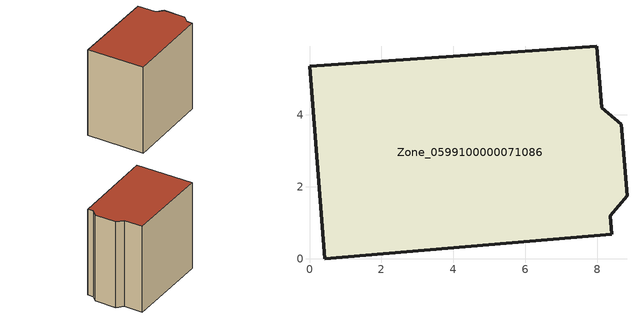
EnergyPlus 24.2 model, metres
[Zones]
Zone_0599100000071086
 floor ground (C_G): 0,5.35 7.99,5.91 8.13,4.2 8.67,3.74 8.83,1.75 8.37,1.2 8.41,0.68 0.43,0 z0
 wall outside (C_F): 0.43,0 8.41,0.68 8.37,1.2 8.83,1.75 8.67,3.74 8.13,4.2 7.99,5.91 0,5.35 0.43,0 z0:8.37
 roof outside (C_R): 7.99,5.91 0,5.35 0.43,0 8.41,0.68 8.37,1.2 8.83,1.75 8.67,3.74 8.13,4.2 z8.37
[BUILDING]
Pand.0599100000071086: North Axis=0; Terrain=City; Loads Convergence Tolerance Value=0.04; Temperature Convergence Tolerance Value=0.4; Solar Distribution=FullExterior; Maximum Number of Warmup Days=25; Minimum Number of Warmup Days=1
[Site:Location]
Rotterdam.The.Hague.AP_ZH_NLD Design_Conditions: Latitude=51.96; Longitude=4.45; Time Zone=1; Elevation=-4.5
[SITE:GROUNDTEMPERATURE:BUILDINGSURFACE]
18, 18, 18, 18, 18, 18, 18, 18, 18, 18, 18, 18
[MATERIAL] Thermal Absorptance=0.9; Solar Absorptance=0.7; Visible Absorptance=0.7
Name | Roughness | Thickness | Conductivity | Density | Specific Heat
G.TI.1946 | MediumSmooth | 0.15 | 1 | 540 | 1210
F.TI.1946 | Rough | 0.3 | 0.857143 | 1920 | 840
R.TI.1946 | MediumRough | 0.2 | 0.1 | 1500 | 1000
[CONSTRUCTION]
C_G: G.TI.1946
C_F: F.TI.1946
C_R: R.TI.1946
[ZONE]
Zone_0599100000071086: Type=1; Multiplier=1; Ceiling Height=Autocalculate; Volume=Autocalculate; Floor Area=autocalculate; Part of Total Floor Area=Yes
[ZONEINFILTRATION:DESIGNFLOWRATE]
Infil_Zone_0599100000071086: Zone or ZoneList or Space or SpaceList=Zone_0599100000071086; Schedule=AlwaysOn; Design Flow Rate Calculation Method=Flow/Area; Flow Rate per Floor Area=0.003; Constant Term Coefficient=1; Temperature Term Coefficient=0; Velocity Term Coefficient=0; Velocity Squared Term Coefficient=0
[HVACTEMPLATE:ZONE:IDEALLOADSAIRSYSTEM]
Zone_0599100000071086: Maximum Heating Supply Air Temperature=50; Minimum Cooling Supply Air Temperature=13; Maximum Heating Supply Air Humidity Ratio=0.0156; Minimum Cooling Supply Air Humidity Ratio=0.0077; Heating Limit=NoLimit; Cooling Limit=NoLimit; Dehumidification Control Type=ConstantSensibleHeatRatio; Cooling Sensible Heat Ratio=0.7; Dehumidification Setpoint=60; Humidification Control Type=None; Humidification Setpoint=30; Outdoor Air Method=None; Outdoor Air Flow Rate per Person=0.00944; Outdoor Air Flow Rate per Zone Floor Area=0; Outdoor Air Flow Rate per Zone=0; Demand Controlled Ventilation Type=None; Outdoor Air Economizer Type=NoEconomizer; Heat Recovery Type=None; Sensible Heat Recovery Effectiveness=0.7; Latent Heat Recovery Effectiveness=0.65
[ZONECONTROL:THERMOSTAT]
ThermostatControl_Zone_0599100000071086: Zone or ZoneList=Zone_0599100000071086; Control Type Schedule=DualSetpointControlType; Control 1=Thermostat_Zone_0599100000071086; Temperature Difference Between Cutout And Setpoint=0
[THERMOSTATSETPOINT:DUALSETPOINT]
Thermostat_Zone_0599100000071086: Heating Setpoint Temperature Schedule=HeatingSetpoint_Zone_0599100000071086; Cooling Setpoint Temperature Schedule=CoolingSetpoint_Zone_0599100000071086
[SCHEDULE:COMPACT]
HeatingSetpoint_Zone_0599100000071086: Through: 12/31, For: AllDays, Until: 24:00, 21
CoolingSetpoint_Zone_0599100000071086: Through: 12/31, For: AllDays, Until: 24:00, 24
DualSetpointControlType: Through: 12/31, For: AllDays, Until: 24:00, 4
AlwaysOn: Through: 12/31, For: AllDays, Until: 24:00, 1
